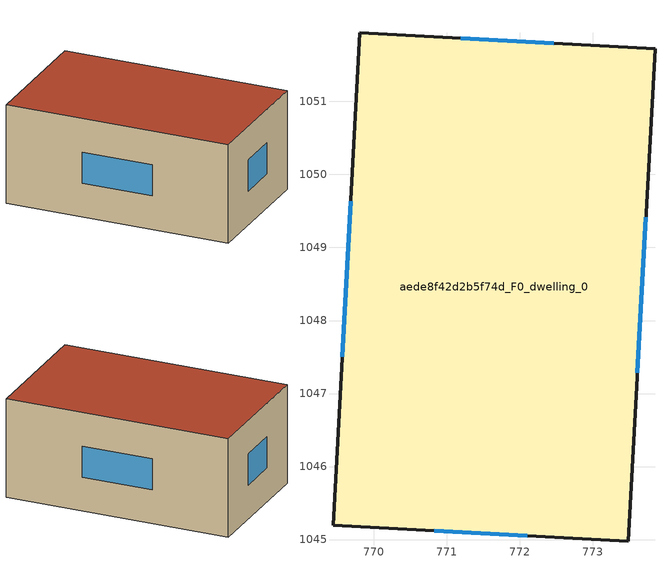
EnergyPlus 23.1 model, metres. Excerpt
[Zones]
aede8f42d2b5f74d_F0_dwelling_0
 floor ground (EU_floor_Construction): 773.85,1051.72 773.49,1044.98 769.44,1045.2 769.81,1051.94 z0
 wall outside (EU_wall_Construction): 773.85,1051.72 769.81,1051.94 769.44,1045.2 773.49,1044.98 773.85,1051.72 z0:3
 window (EU_Window_Construction): 772.47,1051.79 771.19,1051.86 / 773.61,1047.29 773.73,1049.41 / 770.83,1045.12 772.1,1045.05 / 769.68,1049.63 769.57,1047.51 z1.03:1.97
 roof outside (EU_roof_Construction): 773.49,1044.98 773.85,1051.72 769.81,1051.94 769.44,1045.2 z3
[Building]
EU S2 Campaign: North Axis=0; Terrain=City; Solar Distribution=FullExterior
[Site:Location]
Cape.Town.Intl.AP: Latitude=-33.965; Longitude=18.602; Time Zone=2; Elevation=46
[SizingPeriod:WeatherFileDays]
AnnualSizingPeriod: Begin Month=1; Begin Day of Month=1; End Month=12; End Day of Month=31; Day of Week for Start Day=Monday; Use Weather File Daylight Saving Period=No; Use Weather File Rain and Snow Indicators=No
[MATERIAL]
EU_InternalMass_Material: Roughness=MediumRough; Thickness=0.1; Conductivity=1; Density=1800; Specific Heat=900; Thermal Absorptance=0.9; Solar Absorptance=0.7; Visible Absorptance=0.7
[MATERIAL:NOMASS] Roughness=MediumRough; Thermal Absorptance=0.9; Solar Absorptance=0.7; Visible Absorptance=0.7
Name | Thermal Resistance
EU_wall_NoMass | 0.493876
EU_roof_NoMass | 0.449382
EU_floor_NoMass | 1.25
[WINDOWMATERIAL:SIMPLEGLAZINGSYSTEM]
EU_Window_SimpleGlazing: UFactor=4.4; Solar Heat Gain Coefficient=0.85; Visible Transmittance=0.85
[CONSTRUCTION]
EU_wall_Construction: EU_wall_NoMass
EU_roof_Construction: EU_roof_NoMass
EU_floor_Construction: EU_floor_NoMass
EU_Window_Construction: EU_Window_SimpleGlazing
EU_InternalMass_Construction: EU_InternalMass_Material
[ZONE]
aede8f42d2b5f74d_F0_dwelling_0: Type=1; Multiplier=1; Ceiling Height=autocalculate; Volume=82.0419; Floor Area=autocalculate; Part of Total Floor Area=Yes
[INTERNALMASS]
aede8f42d2b5f74d_F0_dwelling_0_EU_InternalMass: Construction=EU_InternalMass_Construction; Zone or ZoneList=aede8f42d2b5f74d_F0_dwelling_0; Surface Area=27.3473
[OTHEREQUIPMENT]
EU_Step8_InternalGain_aede8f42d2b5f74d_F0_dwelling_0_f000: Fuel Type=Electricity; Zone or ZoneList or Space or SpaceList=aede8f42d2b5f74d_F0_dwelling_0; Schedule=EU_Step8_GainSchedule_aede8f42d2b5f74d_F0_dwelling_0_f000; Design Level Calculation Method=Watts/Area; Power per Zone Floor Area=1; Fraction Latent=0; Fraction Radiant=0; Fraction Lost=0; Carbon Dioxide Generation Rate=0; EndUse Subcategory=EU_Step8_InternalGains
[ZONEVENTILATION:DESIGNFLOWRATE]
EU_ConstantAir_aede8f42d2b5f74d_F0_dwelling_0: Zone or ZoneList or Space or SpaceList=aede8f42d2b5f74d_F0_dwelling_0; Schedule=EU_AlwaysOn; Design Flow Rate Calculation Method=AirChanges/Hour; Air Changes per Hour=0.64; Ventilation Type=Natural; Fan Pressure Rise=0; Fan Total Efficiency=1; Constant Term Coefficient=1; Temperature Term Coefficient=0; Velocity Term Coefficient=0; Velocity Squared Term Coefficient=0; Minimum Indoor Temperature=-100; Maximum Indoor Temperature=100; Delta Temperature=-100; Minimum Outdoor Temperature=-100; Maximum Outdoor Temperature=100; Maximum Wind Speed=40
[HVACTEMPLATE:THERMOSTAT]
EU_HeatOnly_aede8f42d2b5f74d_F0_dwelling_0: Constant Heating Setpoint=20; Constant Cooling Setpoint=50
[HVACTEMPLATE:ZONE:IDEALLOADSAIRSYSTEM]
aede8f42d2b5f74d_F0_dwelling_0: Template Thermostat=EU_HeatOnly_aede8f42d2b5f74d_F0_dwelling_0; System Availability Schedule=EU_AlwaysOn; Maximum Heating Supply Air Temperature=50; Minimum Cooling Supply Air Temperature=13; Maximum Heating Supply Air Humidity Ratio=0.0156; Minimum Cooling Supply Air Humidity Ratio=0.0077; Heating Limit=NoLimit; Cooling Limit=NoLimit; Heating Availability Schedule=EU_AlwaysOn; Cooling Availability Schedule=EU_CoolingOff; Dehumidification Control Type=ConstantSensibleHeatRatio; Cooling Sensible Heat Ratio=0.7; Dehumidification Setpoint=60; Humidification Control Type=None; Humidification Setpoint=30; Outdoor Air Method=None; Outdoor Air Flow Rate per Person=0.00944; Outdoor Air Flow Rate per Zone Floor Area=0; Outdoor Air Flow Rate per Zone=0; Demand Controlled Ventilation Type=None; Outdoor Air Economizer Type=NoEconomizer; Heat Recovery Type=None; Sensible Heat Recovery Effectiveness=0.7; Latent Heat Recovery Effectiveness=0.65
[SIZING:ZONE]
aede8f42d2b5f74d_F0_dwelling_0: Zone Cooling Design Supply Air Temperature Input Method=SupplyAirTemperature; Zone Cooling Design Supply Air Temperature=13; Zone Heating Design Supply Air Temperature Input Method=SupplyAirTemperature; Zone Heating Design Supply Air Temperature=50; Zone Cooling Design Supply Air Humidity Ratio=0.008; Zone Heating Design Supply Air Humidity Ratio=0.008; Cooling Design Air Flow Method=DesignDay; Cooling Design Air Flow Rate=0; Cooling Minimum Air Flow per Zone Floor Area=0.000762; Cooling Minimum Air Flow=0; Cooling Minimum Air Flow Fraction=0.2; Heating Design Air Flow Method=DesignDay; Heating Design Air Flow Rate=0; Heating Maximum Air Flow per Zone Floor Area=0.002032; Heating Maximum Air Flow=0.141576; Heating Maximum Air Flow Fraction=0.3; Account for Dedicated Outdoor Air System=No; Dedicated Outdoor Air System Control Strategy=NeutralSupplyAir; Dedicated Outdoor Air Low Setpoint Temperature for Design=autosize; Dedicated Outdoor Air High Setpoint Temperature for Design=autosize; Zone Load Sizing Method=Sensible Load Only No Latent Load; Zone Latent Cooling Design Supply Air Humidity Ratio Input Method=HumidityRatioDifference; Zone Cooling Design Supply Air Humidity Ratio Difference=0.005; Zone Latent Heating Design Supply Air Humidity Ratio Input Method=HumidityRatioDifference; Zone Humidification Design Supply Air Humidity Ratio Difference=0.005
[SCHEDULE:CONSTANT]
Name | Hourly Value
EU_AlwaysOn | 1
EU_CoolingOff | 0
[SCHEDULE:FILE]
EU_Step8_GainSchedule_aede8f42d2b5f74d_F0_dwelling_0_f000: File=../../schedules/aede8f42d2b5f74d/aede8f42d2b5f74d_F0_dwelling_0_f000_gain.csv; Column Number=1; Rows to Skip at Top=0; Number of Hours of Data=8760; Column Separator=Comma; Interpolate to Timestep=No; Minutes per Item=60; Adjust Schedule for Daylight Savings=Yes
